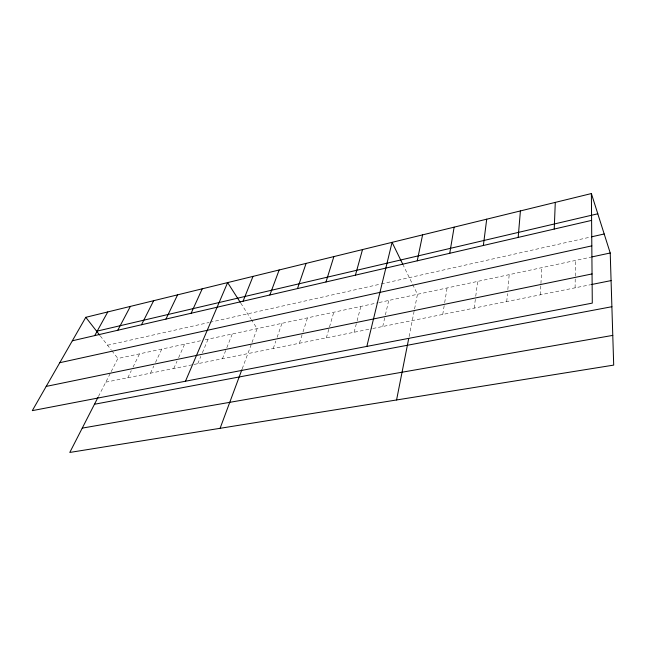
<?xml version="1.0" encoding="UTF-8"?>
<svg xmlns="http://www.w3.org/2000/svg" width="646" height="646" viewBox="0 0 646 646"><rect width="100%" height="100%" fill="white"/><g stroke="black" fill="none" stroke-linecap="round" stroke-linejoin="round"><path stroke-width="0.48" stroke-dasharray="3.23 2.42" d="M575.101 287.833L575.231 277.077M575.247 276.092L575.433 260.451M540.339 294.818L541.776 267.662M506.73 301.577L507.465 293.591M507.829 289.602L509.201 274.639M474.221 308.11L475.618 297.225M475.747 296.239L477.652 281.398M442.744 314.44L444.521 303.644M444.674 302.667L447.089 287.946M409.104 336.598L414.385 309.862M414.579 308.893L417.461 294.293L403.282 265.272M382.739 326.496L385.178 315.886M385.396 314.925L388.722 300.455M354.113 332.254L356.85 321.732M357.101 320.779L360.839 306.43M326.343 337.834L333.78 312.228M299.405 343.252L302.699 332.908M302.998 331.963L307.488 317.856M273.25 348.509L275.834 341.048M277.118 337.317L281.955 323.331M242.218 368.785L251.633 343.446M251.98 342.517L257.132 328.652L251.334 319.6M222.442 358.724L226.447 348.638M226.811 347.726L232.277 333.974M197.757 363.682L200.825 356.414M202.359 352.781L208.117 339.15M173.782 368.503L176.996 361.3M178.603 357.698L184.627 344.181M150.478 373.194L153.821 366.048M155.5 362.471L161.775 349.082M127.811 377.749L131.291 370.667M133.028 367.122L139.544 353.846M98.426 396.523L110.716 372.524M111.16 371.644L117.903 358.482L201.261 340.62M107.559 345.214L208.997 322.499M209.966 322.281L380.316 284.135M381.285 283.917L590.501 237.058M205.178 339.78L378.152 302.724M379.113 302.514L590.896 257.14M105.774 382.174L192.968 364.651M193.921 364.457L371.878 328.685M372.863 328.483L590.662 284.7M100.275 335.888L111.209 349.898M111.815 350.681L117.903 358.482M240.78 303.135L250.81 318.777"/><path stroke-width="0.97" d="M554.228 229.055L555.285 202.392M518.173 237.421L520.41 210.927M483.361 245.488L486.713 219.18M449.745 253.28L454.13 227.15M396.571 399.971L408.716 338.52M417.251 260.814L422.597 234.869M366.847 346.409L392.074 242.339L402.846 264.392M355.429 275.148L362.511 249.574M325.996 281.971L333.869 256.591M297.491 288.584L306.091 263.39M220.1 428.306L241.879 369.698M269.866 294.988L279.153 269.98M243.082 301.197L253.006 276.383M185.475 381.229L227.626 282.593L240.255 302.312M191.135 313.245L202.238 288.81M165.949 319.084L177.585 294.842M141.506 324.744L153.651 300.705M97.982 397.387L69.792 452.442L613.7 365.103L610.22 252.998L591.381 193.558L85.789 317.315L32.3 410.646L592.293 303.111L591.381 193.558M117.782 330.251L130.387 306.398M94.728 335.597L107.777 311.929M96.642 331.228L597.792 213.794M72.336 340.789L591.607 220.391M591.478 236.84L604.196 233.989M59.779 362.697L591.817 245.868M591.857 256.93L610.22 252.998M46.181 386.413L592.051 273.928M591.631 284.506L611.076 280.598M94.469 404.259L611.891 306.713M82.244 428.12L612.779 335.387M85.789 317.315L99.67 335.113"/></g></svg>
